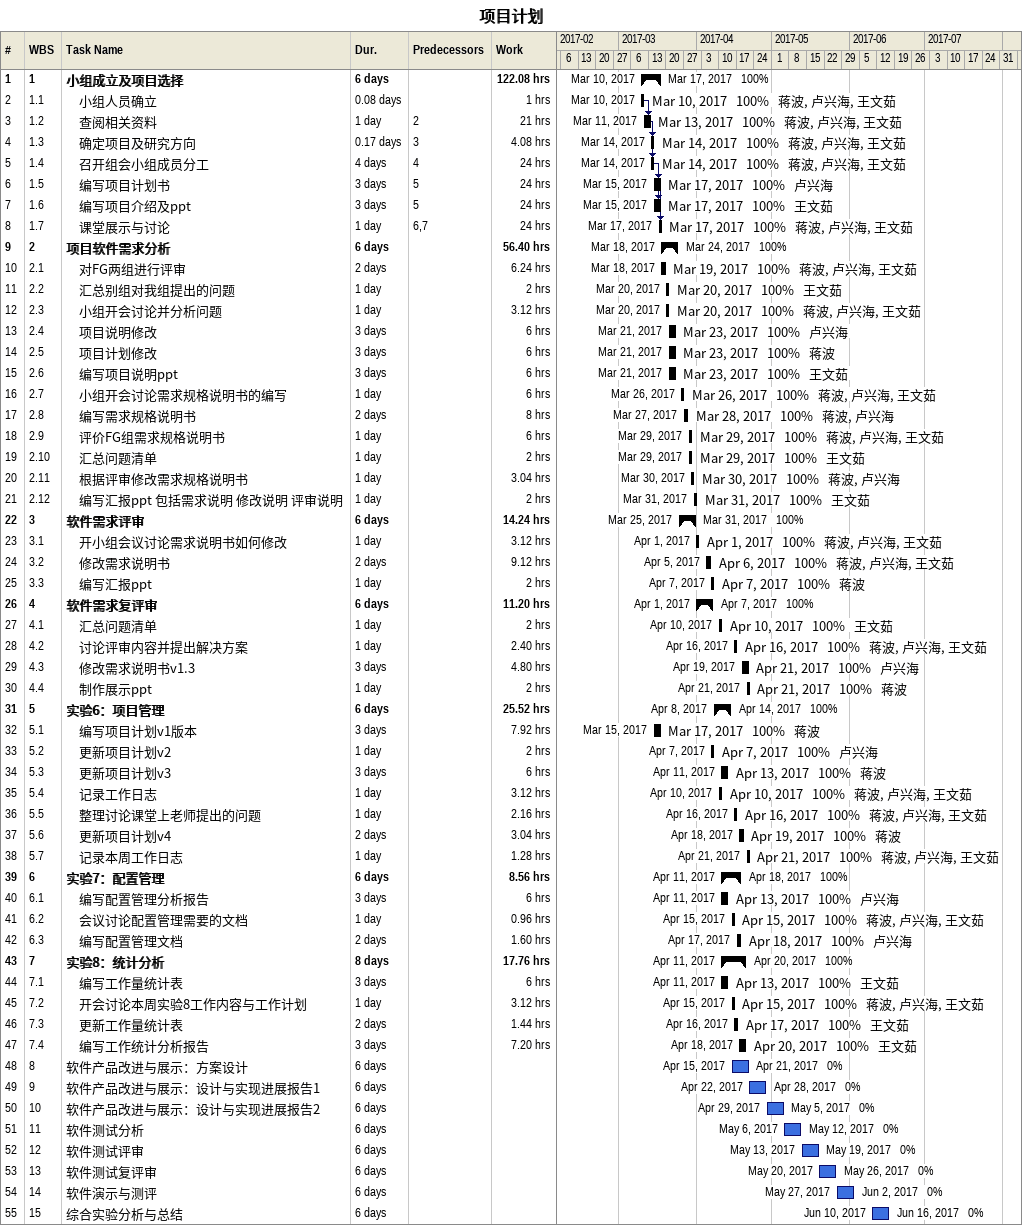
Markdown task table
项目计划

| ID | WBS | Task | Duration | Start | Finish | Predecessors | Resources | % complete | Work (h) |
|---|---|---|---|---|---|---|---|---|---|
| 1 | 1 | **小组成立及项目选择** | 6d | 2017-03-10 | 2017-03-17 |  |  | 100 | 122.08 |
| 2 | 1.1 | 小组人员确立 | 0.08d | 2017-03-10 | 2017-03-10 |  | 蒋波, 卢兴海, 王文茹 | 100 | 1 |
| 3 | 1.2 | 查阅相关资料 | 1d | 2017-03-11 | 2017-03-13 | 2 | 蒋波, 卢兴海, 王文茹 | 100 | 21 |
| 4 | 1.3 | 确定项目及研究方向 | 0.17d | 2017-03-14 | 2017-03-14 | 3 | 蒋波, 卢兴海, 王文茹 | 100 | 4.08 |
| 5 | 1.4 | 召开组会小组成员分工 | 4d | 2017-03-14 | 2017-03-14 | 4 | 蒋波, 卢兴海, 王文茹 | 100 | 24 |
| 6 | 1.5 | 编写项目计划书 | 3d | 2017-03-15 | 2017-03-17 | 5 | 卢兴海 | 100 | 24 |
| 7 | 1.6 | 编写项目介绍及ppt | 3d | 2017-03-15 | 2017-03-17 | 5 | 王文茹 | 100 | 24 |
| 8 | 1.7 | 课堂展示与讨论 | 1d | 2017-03-17 | 2017-03-17 | 6, 7 | 蒋波, 卢兴海, 王文茹 | 100 | 24 |
| 9 | 2 | **项目软件需求分析** | 6d | 2017-03-18 | 2017-03-24 |  |  | 100 | 56.40 |
| 10 | 2.1 | 对FG两组进行评审 | 2d | 2017-03-18 | 2017-03-19 |  | 蒋波, 卢兴海, 王文茹 | 100 | 6.24 |
| 11 | 2.2 | 汇总别组对我组提出的问题 | 1d | 2017-03-20 | 2017-03-20 |  | 王文茹 | 100 | 2 |
| 12 | 2.3 | 小组开会讨论并分析问题 | 1d | 2017-03-20 | 2017-03-20 |  | 蒋波, 卢兴海, 王文茹 | 100 | 3.12 |
| 13 | 2.4 | 项目说明修改 | 3d | 2017-03-21 | 2017-03-23 |  | 卢兴海 | 100 | 6 |
| 14 | 2.5 | 项目计划修改 | 3d | 2017-03-21 | 2017-03-23 |  | 蒋波 | 100 | 6 |
| 15 | 2.6 | 编写项目说明ppt | 3d | 2017-03-21 | 2017-03-23 |  | 王文茹 | 100 | 6 |
| 16 | 2.7 | 小组开会讨论需求规格说明书的编写 | 1d | 2017-03-26 | 2017-03-26 |  | 蒋波, 卢兴海, 王文茹 | 100 | 6 |
| 17 | 2.8 | 编写需求规格说明书 | 2d | 2017-03-27 | 2017-03-28 |  | 蒋波, 卢兴海 | 100 | 8 |
| 18 | 2.9 | 评价FG组需求规格说明书 | 1d | 2017-03-29 | 2017-03-29 |  | 蒋波, 卢兴海, 王文茹 | 100 | 6 |
| 19 | 2.10 | 汇总问题清单 | 1d | 2017-03-29 | 2017-03-29 |  | 王文茹 | 100 | 2 |
| 20 | 2.11 | 根据评审修改需求规格说明书 | 1d | 2017-03-30 | 2017-03-30 |  | 蒋波, 卢兴海 | 100 | 3.04 |
| 21 | 2.12 | 编写汇报ppt 包括需求说明 修改说明 评审说明 | 1d | 2017-03-31 | 2017-03-31 |  | 王文茹 | 100 | 2 |
| 22 | 3 | **软件需求评审** | 6d | 2017-03-25 | 2017-03-31 |  |  | 100 | 14.24 |
| 23 | 3.1 | 开小组会议讨论需求说明书如何修改 | 1d | 2017-04-01 | 2017-04-01 |  | 蒋波, 卢兴海, 王文茹 | 100 | 3.12 |
| 24 | 3.2 | 修改需求说明书 | 2d | 2017-04-05 | 2017-04-06 |  | 蒋波, 卢兴海, 王文茹 | 100 | 9.12 |
| 25 | 3.3 | 编写汇报ppt | 1d | 2017-04-07 | 2017-04-07 |  | 蒋波 | 100 | 2 |
| 26 | 4 | **软件需求复评审** | 6d | 2017-04-01 | 2017-04-07 |  |  | 100 | 11.20 |
| 27 | 4.1 | 汇总问题清单 | 1d | 2017-04-10 | 2017-04-10 |  | 王文茹 | 100 | 2 |
| 28 | 4.2 | 讨论评审内容并提出解决方案 | 1d | 2017-04-16 | 2017-04-16 |  | 蒋波, 卢兴海, 王文茹 | 100 | 2.40 |
| 29 | 4.3 | 修改需求说明书v1.3 | 3d | 2017-04-19 | 2017-04-21 |  | 卢兴海 | 100 | 4.80 |
| 30 | 4.4 | 制作展示ppt | 1d | 2017-04-21 | 2017-04-21 |  | 蒋波 | 100 | 2 |
| 31 | 5 | **实验6：项目管理** | 6d | 2017-04-08 | 2017-04-14 |  |  | 100 | 25.52 |
| 32 | 5.1 | 编写项目计划v1版本 | 3d | 2017-03-15 | 2017-03-17 |  | 蒋波 | 100 | 7.92 |
| 33 | 5.2 | 更新项目计划v2 | 1d | 2017-04-07 | 2017-04-07 |  | 卢兴海 | 100 | 2 |
| 34 | 5.3 | 更新项目计划v3 | 3d | 2017-04-11 | 2017-04-13 |  | 蒋波 | 100 | 6 |
| 35 | 5.4 | 记录工作日志 | 1d | 2017-04-10 | 2017-04-10 |  | 蒋波, 卢兴海, 王文茹 | 100 | 3.12 |
| 36 | 5.5 | 整理讨论课堂上老师提出的问题 | 1d | 2017-04-16 | 2017-04-16 |  | 蒋波, 卢兴海, 王文茹 | 100 | 2.16 |
| 37 | 5.6 | 更新项目计划v4 | 2d | 2017-04-18 | 2017-04-19 |  | 蒋波 | 100 | 3.04 |
| 38 | 5.7 | 记录本周工作日志 | 1d | 2017-04-21 | 2017-04-21 |  | 蒋波, 卢兴海, 王文茹 | 100 | 1.28 |
| 39 | 6 | **实验7：配置管理** | 6d | 2017-04-11 | 2017-04-18 |  |  | 100 | 8.56 |
| 40 | 6.1 | 编写配置管理分析报告 | 3d | 2017-04-11 | 2017-04-13 |  | 卢兴海 | 100 | 6 |
| 41 | 6.2 | 会议讨论配置管理需要的文档 | 1d | 2017-04-15 | 2017-04-15 |  | 蒋波, 卢兴海, 王文茹 | 100 | 0.96 |
| 42 | 6.3 | 编写配置管理文档 | 2d | 2017-04-17 | 2017-04-18 |  | 卢兴海 | 100 | 1.60 |
| 43 | 7 | **实验8：统计分析** | 8d | 2017-04-11 | 2017-04-20 |  |  | 100 | 17.76 |
| 44 | 7.1 | 编写工作量统计表 | 3d | 2017-04-11 | 2017-04-13 |  | 王文茹 | 100 | 6 |
| 45 | 7.2 | 开会讨论本周实验8工作内容与工作计划 | 1d | 2017-04-15 | 2017-04-15 |  | 蒋波, 卢兴海, 王文茹 | 100 | 3.12 |
| 46 | 7.3 | 更新工作量统计表 | 2d | 2017-04-16 | 2017-04-17 |  | 王文茹 | 100 | 1.44 |
| 47 | 7.4 | 编写工作统计分析报告 | 3d | 2017-04-18 | 2017-04-20 |  | 王文茹 | 100 | 7.20 |
| 48 | 8 | 软件产品改进与展示：方案设计 | 6d | 2017-04-15 | 2017-04-21 |  |  | 0 |  |
| 49 | 9 | 软件产品改进与展示：设计与实现进展报告1 | 6d | 2017-04-22 | 2017-04-28 |  |  | 0 |  |
| 50 | 10 | 软件产品改进与展示：设计与实现进展报告2 | 6d | 2017-04-29 | 2017-05-05 |  |  | 0 |  |
| 51 | 11 | 软件测试分析 | 6d | 2017-05-06 | 2017-05-12 |  |  | 0 |  |
| 52 | 12 | 软件测试评审 | 6d | 2017-05-13 | 2017-05-19 |  |  | 0 |  |
| 53 | 13 | 软件测试复评审 | 6d | 2017-05-20 | 2017-05-26 |  |  | 0 |  |
| 54 | 14 | 软件演示与测评 | 6d | 2017-05-27 | 2017-06-02 |  |  | 0 |  |
| 55 | 15 | 综合实验分析与总结 | 6d | 2017-06-10 | 2017-06-16 |  |  | 0 |  |
